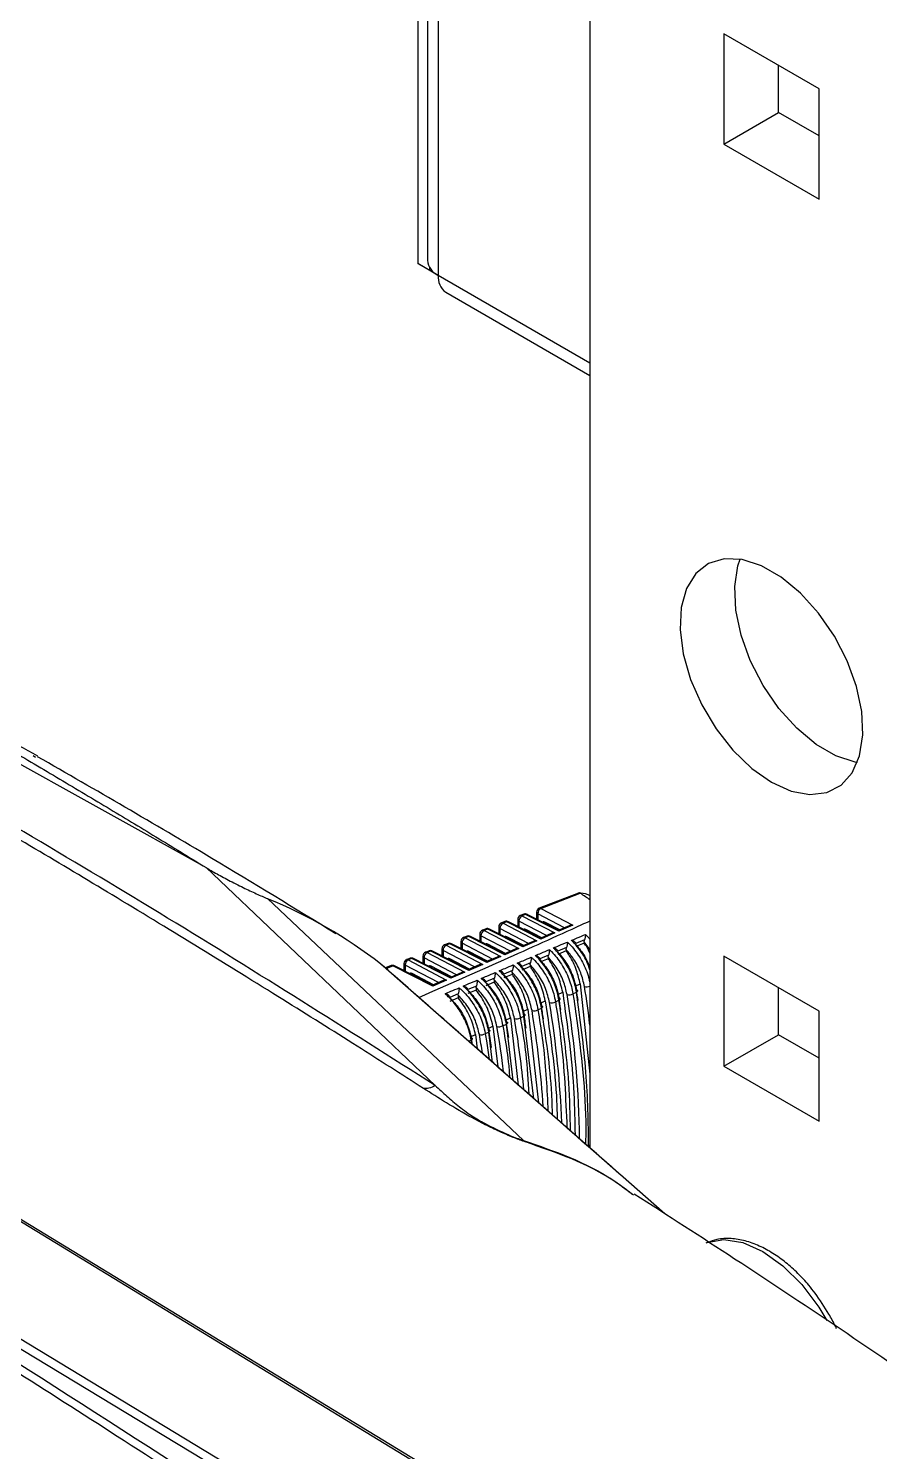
# Model space of a CAD drawing. Extents: x 17.3 to 113.1, y 4.8 to 84.5.
# Drawn here: x 83.069 to 85.14, y 12.36 to 15.825 of the extents above; entities that cross this region are included whole.
import ezdxf

# ---------------------------------------------------------------- set-up
doc = ezdxf.new("R2010")
doc.units = 0
doc.header["$MEASUREMENT"] = 0
doc.layers.add('OBJECT', color=7, linetype='CONTINUOUS')

msp = doc.modelspace()

# ---------------------------------------------------------------- linework, layer by layer
at = {"layer": 'OBJECT'}
for p, q in [((84.0662, 18.9268), (84.0662, 15.2236)), ((84.4353, 18.9356), (84.4353, 13.0988)), ((84.0167, 18.8983), (84.0167, 15.2521)), ((84.0398, 18.9116), (84.0398, 15.2603)), ((84.9932, 15.6773), (84.7613, 15.8112)), ((84.7613, 15.8112), (84.7613, 15.5433)), ((84.8942, 15.6201), (84.8942, 15.7344)), ((84.9932, 15.4094), (84.9932, 15.6773)), ((84.7613, 15.5433), (84.8942, 15.6201)), ((84.9932, 15.5629), (84.8942, 15.6201)), ((84.7613, 15.5433), (84.9932, 15.4094)), ((84.0167, 15.2521), (84.045, 15.2358)), ((84.0662, 15.2235), (84.0167, 15.2521)), ((84.045, 15.243), (84.045, 15.2358)), ((84.045, 15.2358), (84.0662, 15.2236)), ((84.0662, 15.2236), (84.4353, 15.0105)), ((84.0849, 15.1824), (84.4353, 14.98)), ((82.8655, 14.1348), (83.5015, 13.7814)), ((83.0857, 14.0498), (83.0803, 14.0535)), ((83.5015, 13.7814), (84.0587, 13.2511)), ((84.2739, 13.117), (83.651, 13.7059)), ((84.4077, 13.7196), (84.3122, 13.6826)), ((84.3163, 13.682), (84.4121, 13.7192)), ((84.4121, 13.7192), (84.4123, 13.719)), ((84.2596, 13.6553), (84.2596, 13.6382)), ((84.2749, 13.6681), (84.266, 13.6647)), ((84.279, 13.6676), (84.2701, 13.6642)), ((84.2701, 13.6642), (84.3498, 13.6224)), ((84.3596, 13.6266), (84.279, 13.6676)), ((84.3595, 13.6289), (84.2831, 13.6677)), ((84.3058, 13.6732), (84.3058, 13.6562)), ((84.3737, 13.6351), (84.3086, 13.6692)), ((84.3086, 13.6692), (84.3086, 13.6547)), ((84.3163, 13.682), (84.3936, 13.6415)), ((84.1674, 13.6196), (84.1674, 13.6024)), ((84.1826, 13.6323), (84.1738, 13.6289)), ((84.1867, 13.6318), (84.1779, 13.6284)), ((84.1779, 13.6284), (84.2621, 13.5842)), ((84.2719, 13.5885), (84.1867, 13.6318)), ((84.2718, 13.5907), (84.1907, 13.6319)), ((84.2135, 13.6375), (84.2135, 13.6203)), ((84.286, 13.5969), (84.2164, 13.6334)), ((84.2164, 13.6334), (84.2164, 13.6189)), ((84.2287, 13.6502), (84.2199, 13.6468)), ((84.2329, 13.6497), (84.224, 13.6463)), ((84.224, 13.6463), (84.3059, 13.6033)), ((84.3158, 13.6076), (84.2329, 13.6497)), ((84.3156, 13.6098), (84.2369, 13.6498)), ((84.3298, 13.616), (84.2625, 13.6513)), ((84.2625, 13.6513), (84.2625, 13.6368)), ((84.2752, 13.6317), (84.2737, 13.6311)), ((84.2793, 13.6311), (84.2761, 13.6299)), ((84.318, 13.6108), (84.2793, 13.6311)), ((84.341, 13.6209), (84.3156, 13.6098)), ((84.3498, 13.6224), (84.3158, 13.6076)), ((84.3214, 13.6496), (84.3199, 13.649)), ((84.3255, 13.649), (84.3223, 13.6478)), ((84.3619, 13.6299), (84.3255, 13.649)), ((84.3849, 13.64), (84.3595, 13.6289)), ((84.3936, 13.6415), (84.3596, 13.6266)), ((84.0751, 13.5838), (84.0751, 13.5665)), ((84.0902, 13.5965), (84.0815, 13.5931)), ((84.0943, 13.596), (84.0856, 13.5926)), ((84.0856, 13.5926), (84.1744, 13.546)), ((84.1843, 13.5503), (84.0943, 13.596)), ((84.1841, 13.5525), (84.0984, 13.5961)), ((84.1212, 13.6017), (84.1212, 13.5845)), ((84.1983, 13.5587), (84.1241, 13.5976)), ((84.1241, 13.5976), (84.1241, 13.583)), ((84.1364, 13.6144), (84.1276, 13.611)), ((84.1405, 13.6139), (84.1317, 13.6105)), ((84.1317, 13.6105), (84.2183, 13.5651)), ((84.2281, 13.5694), (84.1405, 13.6139)), ((84.228, 13.5716), (84.1445, 13.614)), ((84.2421, 13.5778), (84.1702, 13.6155)), ((84.1702, 13.6155), (84.1702, 13.6009)), ((84.183, 13.5959), (84.1814, 13.5953)), ((84.1871, 13.5954), (84.1837, 13.5941)), ((84.2303, 13.5727), (84.1871, 13.5954)), ((84.2291, 13.6138), (84.2276, 13.6132)), ((84.2534, 13.5827), (84.2279, 13.5716)), ((84.2621, 13.5842), (84.2281, 13.5694)), ((84.2332, 13.6133), (84.2299, 13.612)), ((84.2742, 13.5918), (84.2332, 13.6133)), ((84.2972, 13.6018), (84.2718, 13.5907)), ((84.3059, 13.6033), (84.2719, 13.5885)), ((84.3784, 13.5867), (84.3575, 13.5778)), ((84.4223, 13.6053), (84.4013, 13.5964)), ((84.4215, 13.5979), (84.4015, 13.5892)), ((84.4215, 13.6005), (84.4215, 13.5979)), ((84.4353, 13.5824), (84.4215, 13.6005)), ((83.9828, 13.548), (83.9828, 13.5307)), ((83.9979, 13.5607), (83.9892, 13.5573)), ((84.002, 13.5602), (83.9933, 13.5568)), ((83.9933, 13.5568), (84.0867, 13.5078)), ((84.0966, 13.5121), (84.002, 13.5602)), ((84.0964, 13.5143), (84.006, 13.5603)), ((84.029, 13.5659), (84.029, 13.5486)), ((84.1106, 13.5205), (84.0318, 13.5619)), ((84.0318, 13.5619), (84.0318, 13.5472)), ((84.044, 13.5786), (84.0354, 13.5752)), ((84.0481, 13.5781), (84.0395, 13.5747)), ((84.0395, 13.5747), (84.1306, 13.5269)), ((84.1404, 13.5312), (84.0481, 13.5781)), ((84.1403, 13.5334), (84.0522, 13.5782)), ((84.1545, 13.5396), (84.078, 13.5797)), ((84.078, 13.5797), (84.078, 13.5651)), ((84.0907, 13.5601), (84.089, 13.5595)), ((84.0948, 13.5596), (84.0914, 13.5583)), ((84.1427, 13.5345), (84.0948, 13.5596)), ((84.1368, 13.578), (84.1352, 13.5774)), ((84.1409, 13.5775), (84.1376, 13.5762)), ((84.1865, 13.5536), (84.1409, 13.5775)), ((84.2095, 13.5636), (84.1841, 13.5525)), ((84.2183, 13.5651), (84.1843, 13.5503)), ((84.2907, 13.5494), (84.2698, 13.5405)), ((84.3086, 13.563), (84.3189, 13.5501)), ((84.3346, 13.5681), (84.3137, 13.5592)), ((84.3338, 13.5597), (84.3138, 13.551)), ((84.3338, 13.5637), (84.3338, 13.5597)), ((84.3776, 13.5788), (84.3577, 13.5701)), ((84.3776, 13.5821), (84.3776, 13.5788)), ((84.9932, 13.4318), (84.7613, 13.5657)), ((84.7613, 13.5657), (84.7613, 13.2978)), ((83.926, 13.5471), (83.934, 13.5402)), ((84.5116, 13.0317), (83.926, 13.5471)), ((83.9517, 13.5428), (83.9377, 13.5373)), ((83.9393, 13.5359), (83.9558, 13.5423)), ((84.0527, 13.493), (83.9558, 13.5423)), ((84.0526, 13.4952), (83.9598, 13.5424)), ((84.0668, 13.5014), (83.9857, 13.544)), ((83.9857, 13.544), (83.9857, 13.5292)), ((83.9984, 13.5243), (83.9967, 13.5237)), ((84.0025, 13.5238), (83.999, 13.5225)), ((84.055, 13.4963), (84.0025, 13.5238)), ((84.0446, 13.5422), (84.0428, 13.5416)), ((84.0487, 13.5417), (84.0452, 13.5404)), ((84.0988, 13.5154), (84.0487, 13.5417)), ((84.1218, 13.5254), (84.0964, 13.5143)), ((84.1306, 13.5269), (84.0966, 13.5121)), ((84.1657, 13.5445), (84.1403, 13.5334)), ((84.1744, 13.546), (84.1404, 13.5312)), ((84.2468, 13.5307), (84.226, 13.5219)), ((84.2461, 13.5215), (84.2261, 13.5128)), ((84.2461, 13.5267), (84.2461, 13.5215)), ((84.29, 13.5406), (84.27, 13.5319)), ((84.29, 13.5452), (84.29, 13.5406)), ((84.078, 13.5063), (84.0526, 13.4952)), ((84.0867, 13.5078), (84.0527, 13.493)), ((84.159, 13.4932), (84.1384, 13.4844)), ((84.1584, 13.4833), (84.1385, 13.4746)), ((84.1584, 13.4895), (84.1584, 13.4833)), ((84.2029, 13.512), (84.1822, 13.5031)), ((84.2023, 13.5024), (84.1823, 13.4937)), ((84.2023, 13.5081), (84.2023, 13.5024)), ((84.3997, 13.4931), (84.4116, 13.4989)), ((84.4116, 13.4989), (84.4353, 13.2789)), ((84.8942, 13.3746), (84.8942, 13.4889)), ((84.1151, 13.4744), (84.0946, 13.4656)), ((84.1146, 13.4642), (84.0946, 13.4555)), ((84.1146, 13.4709), (84.1146, 13.4642)), ((84.3149, 13.4516), (84.3267, 13.4574)), ((84.3515, 13.4549), (84.3601, 13.4589)), ((84.3573, 13.4723), (84.3692, 13.4781)), ((84.3941, 13.4744), (84.4028, 13.4783)), ((84.2299, 13.4103), (84.2418, 13.4161)), ((84.2418, 13.4161), (84.261, 13.2522)), ((84.2661, 13.416), (84.2748, 13.42)), ((84.2724, 13.431), (84.2843, 13.4367)), ((84.2992, 13.2187), (84.2748, 13.42)), ((84.2843, 13.4367), (84.3105, 13.2087)), ((84.3088, 13.4355), (84.3175, 13.4394)), ((84.9932, 13.164), (84.9932, 13.4318)), ((84.1449, 13.3692), (84.1569, 13.375)), ((84.1569, 13.375), (84.1611, 13.3402)), ((84.1807, 13.3772), (84.1893, 13.3811)), ((84.1874, 13.3898), (84.1994, 13.3955)), ((84.1985, 13.3073), (84.1893, 13.3811)), ((84.1994, 13.3955), (84.2112, 13.2961)), ((84.2234, 13.3966), (84.2321, 13.4005)), ((84.2489, 13.2629), (84.2321, 13.4005)), ((84.7613, 13.2978), (84.8942, 13.3746)), ((84.9932, 13.3174), (84.8942, 13.3746)), ((84.1401, 13.3587), (84.1466, 13.3617)), ((84.1478, 13.3518), (84.1466, 13.3617)), ((84.7613, 13.2978), (84.9932, 13.164)), ((84.0587, 13.2511), (84.0588, 13.251)), ((84.2739, 13.117), (84.2786, 13.1135)), ((84.6176, 12.9385), (84.5096, 13.0335)), ((82.912, 13.0041), (85.9065, 11.1785)), ((85.6743, 11.0444), (82.6687, 12.8636)), ((85.6639, 11.0268), (82.6584, 12.846))]:
    msp.add_line(p, q, dxfattribs=at)
at = {"layer": 'OBJECT', "flags": 128}
for points in [[(84.8773, 13.9895), (84.9251, 13.9678), (84.9708, 13.9592), (85.0121, 13.9641), (85.047, 13.9822), (85.0741, 14.0126), (85.0919, 14.054), (85.0997, 14.1044), (85.0971, 14.1614), (85.0842, 14.2224), (85.0616, 14.2846), (85.0304, 14.345), (84.9921, 14.4008), (84.9484, 14.4494), (84.9013, 14.4885), (84.8532, 14.5163), (84.8061, 14.5315), (84.7624, 14.5334), (84.7241, 14.5218), (84.6929, 14.4974), (84.6703, 14.4613), (84.6575, 14.4152), (84.6548, 14.3611), (84.6626, 14.3018), (84.6805, 14.2398), (84.7075, 14.1782), (84.7425, 14.1197), (84.7837, 14.0672), (84.8294, 14.0231), (84.8773, 13.9895)], [(85.0865, 14.0377), (85.0813, 14.0386), (85.0343, 14.0538), (84.9861, 14.0816), (84.9391, 14.1207), (84.8954, 14.1693), (84.857, 14.2251), (84.8258, 14.2855), (84.8033, 14.3477), (84.7904, 14.4087), (84.7878, 14.4657), (84.7956, 14.5161), (84.8009, 14.5324)], [(84.4026, 13.4846), (84.4038, 13.484), (84.4046, 13.4834), (84.4052, 13.4826), (84.4054, 13.4818), (84.4052, 13.4809), (84.4047, 13.48), (84.4039, 13.4792), (84.4028, 13.4783)], [(84.3173, 13.4456), (84.3185, 13.4451), (84.3193, 13.4444), (84.3199, 13.4437), (84.3201, 13.4429), (84.3199, 13.442), (84.3194, 13.4411), (84.3186, 13.4402), (84.3175, 13.4394)], [(84.36, 13.4651), (84.3611, 13.4645), (84.362, 13.4639), (84.3625, 13.4631), (84.3627, 13.4623), (84.3626, 13.4614), (84.3621, 13.4606), (84.3612, 13.4597), (84.3601, 13.4589)], [(84.2746, 13.4261), (84.2758, 13.4256), (84.2766, 13.425), (84.2772, 13.4242), (84.2774, 13.4234), (84.2772, 13.4225), (84.2767, 13.4217), (84.2759, 13.4208), (84.2748, 13.42)], [(84.1892, 13.3872), (84.1904, 13.3867), (84.1912, 13.3861), (84.1918, 13.3853), (84.192, 13.3845), (84.1918, 13.3837), (84.1913, 13.3828), (84.1905, 13.3819), (84.1893, 13.3811)], [(84.2319, 13.4066), (84.2331, 13.4061), (84.2339, 13.4055), (84.2345, 13.4048), (84.2347, 13.404), (84.2345, 13.4031), (84.234, 13.4022), (84.2332, 13.4013), (84.2321, 13.4005)], [(84.1465, 13.3677), (84.1476, 13.3672), (84.1485, 13.3666), (84.149, 13.3659), (84.1492, 13.3651), (84.1491, 13.3642), (84.1486, 13.3634), (84.1477, 13.3625), (84.1466, 13.3617)], [(85.9135, 11.1789), (84.4279, 12.0846), (82.919, 13.0045)], [(84.7186, 12.8679), (84.7203, 12.8686), (84.7614, 12.8759), (84.8076, 12.8686), (84.8564, 12.8469), (84.9052, 12.8122), (84.9514, 12.7662), (84.9926, 12.7114), (85.0119, 12.679)]]:
    msp.add_lwpolyline(points, dxfattribs=at)
at = {"layer": 'OBJECT'}
for centre, radius, start, end in [((84.0849, 15.2648), 0.0453, 185.6939, 245.6262), ((84.1114, 15.2192), 0.0454, 174.4605, 234.2269), ((82.5028, 13.0318), 1.1785, 60.0257, 70.4603), ((83.21, 12.6246), 1.1677, 52.1797, 67.8095), ((84.2696, 13.6553), 0.01, 111.1945, 180), ((84.2646, 13.6558), 0.00496, 185.3428, 245.3044), ((84.2768, 13.6515), 0.0143, 117.7217, 180.9233), ((84.2676, 13.6602), 0.00472, 56.7708, 108.8007), ((84.2785, 13.6588), 0.01, 63.0658, 111.1945), ((84.2764, 13.6637), 0.00472, 56.7711, 108.8057), ((84.2812, 13.6635), 0.00462, 65.655, 117.5071), ((84.3158, 13.6732), 0.01, 111.1945, 180), ((84.3107, 13.6737), 0.00496, 185.3479, 245.3048), ((84.3229, 13.6694), 0.0143, 117.7214, 180.9236), ((84.3137, 13.6781), 0.00472, 56.7752, 108.8003), ((84.1774, 13.6196), 0.01, 111.1945, 180), ((84.1723, 13.62), 0.00496, 185.3508, 245.2965), ((84.1845, 13.6158), 0.0143, 117.7234, 180.9216), ((84.1753, 13.6244), 0.00472, 56.7708, 108.8007), ((84.1862, 13.623), 0.01, 63.0658, 111.1945), ((84.1841, 13.6278), 0.00472, 56.7752, 108.8003), ((84.1888, 13.6277), 0.00462, 65.655, 117.5071), ((84.2235, 13.6375), 0.01, 111.1945, 180), ((84.2185, 13.6379), 0.00496, 185.3428, 245.3044), ((84.2306, 13.6336), 0.0143, 117.7228, 180.9222), ((84.2214, 13.6423), 0.00472, 56.7708, 108.8007), ((84.2324, 13.6409), 0.01, 63.0658, 111.1945), ((84.2303, 13.6457), 0.00472, 56.7708, 108.8007), ((84.235, 13.6456), 0.00462, 65.6469, 117.5151), ((84.0851, 13.5838), 0.01, 111.1945, 180), ((84.08, 13.5843), 0.00496, 185.3428, 245.3044), ((84.0922, 13.58), 0.0143, 117.7217, 180.9233), ((84.083, 13.5886), 0.00472, 56.7708, 108.8007), ((84.0938, 13.5872), 0.01, 63.0658, 111.1945), ((84.0917, 13.592), 0.00472, 56.7752, 108.8003), ((84.0965, 13.5919), 0.00462, 65.6401, 117.5152), ((84.1312, 13.6017), 0.01, 111.1945, 180), ((84.1262, 13.6021), 0.00496, 185.338, 245.3092), ((84.1384, 13.5979), 0.0143, 117.7214, 180.9236), ((84.1291, 13.6065), 0.00472, 56.7752, 108.8003), ((84.14, 13.6051), 0.01, 63.0658, 111.1945), ((84.1379, 13.6099), 0.00472, 56.7708, 108.8007), ((84.1426, 13.6098), 0.00462, 65.6342, 117.5229), ((83.9928, 13.548), 0.01, 111.1945, 180), ((83.9878, 13.5485), 0.00496, 185.3479, 245.3048), ((84, 13.5442), 0.0143, 117.7207, 180.9243), ((83.9907, 13.5529), 0.00472, 56.7778, 108.7977), ((84.0015, 13.5514), 0.01, 63.0658, 111.1945), ((83.9994, 13.5562), 0.00472, 56.785, 108.7905), ((84.0041, 13.5561), 0.00462, 65.6483, 117.5069), ((84.039, 13.5659), 0.01, 111.1945, 180), ((84.0339, 13.5664), 0.00496, 185.3463, 245.3009), ((84.0461, 13.5621), 0.0143, 117.7228, 180.9222), ((84.0369, 13.5708), 0.00472, 56.7708, 108.8007), ((84.0477, 13.5693), 0.01, 63.0658, 111.1945), ((84.0456, 13.5741), 0.00472, 56.7721, 108.8007), ((84.0503, 13.574), 0.00462, 65.6357, 117.5196), ((84.3107, 13.5675), 0.00496, 185.3479, 245.3048), ((83.9553, 13.5335), 0.01, 63.0658, 111.1945), ((83.9532, 13.5383), 0.00472, 56.7724, 108.7938), ((83.9579, 13.5382), 0.00462, 65.6425, 117.5195), ((84.4273, 13.5104), 0.0191, 255.2171, 295.0097), ((84.3419, 13.4713), 0.0189, 255.4204, 300.2359), ((84.3846, 13.4907), 0.0188, 255.1941, 300.2207), ((84.2565, 13.4325), 0.0191, 255.8724, 300.2634), ((84.2992, 13.4519), 0.019, 255.6477, 300.2491), ((84.171, 13.3938), 0.0193, 256.3305, 300.2827), ((84.2138, 13.4132), 0.0192, 256.101, 300.275)]:
    msp.add_arc(centre, radius, start, end, dxfattribs=at)
for centre, major_axis, ratio, start_param, end_param in [((82.8436, 14.4937), (1.6313, -0.8299), 0.038746, 0.241301, 0.298315), ((84.3734, 13.6105), (0.0646, 0.1012), 0.604584, 0.026638, 0.359534), ((84.2797, 13.6227), (-0.00492, 0.00878), 0.569277, 5.564272, 6.202582), ((84.3259, 13.6406), (-0.00492, 0.00878), 0.569277, 5.564272, 6.202582), ((84.3493, 13.6136), (0.014, -0.0005), 0.628267, 1.558596, 2.22252), ((84.3591, 13.6178), (0.0003, 0.011), 0.034338, 5.635442, 6.267004), ((84.3931, 13.6326), (0.014, -0.0005), 0.628267, 1.558596, 2.22252), ((84.1875, 13.5869), (-0.00492, 0.00878), 0.569277, 5.564272, 6.202582), ((84.2336, 13.6048), (-0.00492, 0.00878), 0.569277, 5.564272, 6.202582), ((84.2616, 13.5754), (0.014, -0.0005), 0.628267, 1.558596, 2.22252), ((84.2715, 13.5797), (0.0003, 0.011), 0.034338, 5.635442, 6.267004), ((84.3055, 13.5945), (0.014, -0.0005), 0.628267, 1.558596, 2.22252), ((84.3153, 13.5988), (0.0003, 0.011), 0.034338, 5.635442, 6.267004), ((84.0952, 13.5511), (-0.00492, 0.00878), 0.569277, 5.564272, 6.202582), ((84.1413, 13.569), (-0.00492, 0.00878), 0.569277, 5.564272, 6.202582), ((84.1838, 13.5415), (0.0003, 0.011), 0.034338, 5.635442, 6.267004), ((84.2178, 13.5563), (0.014, -0.0005), 0.628267, 1.558596, 2.22252), ((84.2276, 13.5606), (0.0003, 0.011), 0.034338, 5.635442, 6.267004), ((84.0029, 13.5154), (-0.00492, 0.00878), 0.569277, 5.564272, 6.202582), ((84.0491, 13.5332), (-0.00492, 0.00878), 0.569277, 5.564272, 6.202582), ((84.0961, 13.5033), (0.0003, 0.011), 0.034338, 5.635442, 6.267004), ((84.1301, 13.5181), (0.014, -0.0005), 0.628267, 1.558596, 2.22252), ((84.1399, 13.5224), (0.0003, 0.011), 0.034338, 5.635442, 6.267004), ((84.1739, 13.5372), (0.014, -0.0005), 0.628267, 1.558596, 2.22252), ((84.0523, 13.4842), (0.0003, 0.011), 0.034338, 5.635442, 6.267004), ((84.0862, 13.499), (0.014, -0.0005), 0.628267, 1.558596, 2.22252), ((82.8917, 14.0207), (-1.0847, 1.9119), 0.572321, 4.114482, 4.128457), ((82.8845, 14.0181), (-1.1131, 1.8947), 0.582398, 4.068018, 4.116837), ((82.804, 13.9701), (-1.0879, 1.9175), 0.572321, 4.118714, 4.135255), ((82.7968, 13.9675), (-1.1164, 1.9003), 0.582398, 3.969303, 4.12364), ((82.8479, 13.9954), (-1.0863, 1.9147), 0.572321, 4.11669, 4.13186), ((82.8406, 13.9928), (-1.1148, 1.8975), 0.582398, 3.933785, 4.120243), ((82.7091, 13.9169), (-1.1197, 1.9059), 0.582398, 4.040235, 4.13041), ((82.7602, 13.9447), (-1.0895, 1.9203), 0.572321, 4.120512, 4.138642), ((82.7529, 13.9422), (-1.1181, 1.9031), 0.582398, 4.004634, 4.127029), ((82.6214, 13.8663), (-1.123, 1.9115), 0.582398, 4.113984, 4.137147), ((82.6725, 13.8941), (-1.0927, 1.926), 0.572321, 4.123176, 4.145392), ((82.6652, 13.8916), (-1.1214, 1.9087), 0.582398, 4.07716, 4.133782), ((82.7164, 13.9194), (-1.0911, 1.9232), 0.572321, 4.122025, 4.142021), ((82.6287, 13.8688), (-1.0943, 1.9288), 0.572321, 4.140299, 4.148755)]:
    msp.add_ellipse(centre, major_axis=major_axis, ratio=ratio, start_param=start_param, end_param=end_param, dxfattribs=at)
for points, knots in [([(82.897, 14.1424), (82.9356, 14.12), (83.0165, 14.0731), (83.1374, 14.0018), (83.2594, 13.9289), (83.3807, 13.8556), (83.4607, 13.8064), (83.5015, 13.7814)], [0, 0, 0, 0, 0.187145, 0.391348, 0.595125, 0.793954, 1, 1, 1, 1]), ([(84.0302, 13.244), (83.9766, 13.2782), (83.8629, 13.3507), (83.6817, 13.4644), (83.4868, 13.5849), (83.2894, 13.705), (83.0962, 13.8208), (82.9073, 13.9325), (82.7807, 14.0058), (82.7174, 14.0425)], [0, 0, 0, 0, 0.1241053, 0.2632119, 0.41732, 0.5714285, 0.7142858, 0.857143, 1, 1, 1, 1]), ([(84.0588, 13.251), (83.8425, 13.3882), (83.4099, 13.6626), (82.9679, 13.9214), (82.7469, 14.0507)], [0, 0, 0, 0, 0.500002, 1, 1, 1, 1]), ([(83.8172, 13.6203), (83.7168, 13.6819), (83.4769, 13.8293), (83.2329, 13.9699), (83.091, 14.0516)], [0, 0, 0, 0, 0.418467, 1, 1, 1, 1]), ([(83.5015, 13.7814), (83.5042, 13.7798), (83.5113, 13.7755), (83.5288, 13.7655), (83.5565, 13.7505), (83.5914, 13.7329), (83.6255, 13.7168), (83.6423, 13.7096), (83.651, 13.7059)], [0, 0, 0, 0, 0.061294, 0.157978, 0.353025, 0.568965, 0.775601, 1, 1, 1, 1]), ([(84.4121, 13.7192), (84.4113, 13.7195), (84.4098, 13.7202), (84.4084, 13.7198), (84.4077, 13.7196)], [0, 0, 0, 0, 0.522305, 1, 1, 1, 1]), ([(85.3634, 10.9868), (85.1991, 11.1032), (84.8648, 11.3401), (84.3539, 11.6911), (83.8255, 12.0456), (83.2952, 12.3916), (82.7676, 12.7265), (82.2473, 13.0477), (81.7232, 13.3629), (81.3725, 13.566), (81.1965, 13.6679)], [0, 0, 0, 0, 0.118989, 0.241992, 0.369009, 0.500039, 0.623805, 0.748387, 0.873785, 1, 1, 1, 1]), ([(81.2065, 13.6856), (81.5551, 13.482), (82.2524, 13.0747), (83.2962, 12.4186), (84.3378, 11.7329), (85.029, 11.2467), (85.3746, 11.0036)], [0, 0, 0, 0, 0.25003, 0.500058, 0.750055, 1, 1, 1, 1]), ([(84.4353, 13.6512), (84.4285, 13.6481), (84.3586, 13.6164), (84.2207, 13.554), (84.0882, 13.4954), (84.0196, 13.4651)], [0, 0, 0, 0, 0.049452, 0.507779, 1, 1, 1, 1]), ([(84.3906, 13.6045), (84.3953, 13.6064), (84.4066, 13.6112), (84.418, 13.616), (84.4247, 13.6188)], [0, 0, 0, 0, 0.412318, 1, 1, 1, 1]), ([(84.4247, 13.6188), (84.4247, 13.6188), (84.4247, 13.6184), (84.4246, 13.6167), (84.4243, 13.6134), (84.4235, 13.609), (84.4227, 13.6065), (84.4223, 13.6053)], [0, 0, 0, 0, 0.008661, 0.099994, 0.471216, 0.763091, 1, 1, 1, 1]), ([(84.4247, 13.6188), (84.4263, 13.6172), (84.43, 13.6135), (84.4334, 13.6093), (84.4353, 13.607)], [0, 0, 0, 0, 0.4316395, 1, 1, 1, 1]), ([(84.3466, 13.586), (84.3513, 13.5879), (84.3627, 13.5927), (84.374, 13.5975), (84.3807, 13.6003)], [0, 0, 0, 0, 0.412358, 1, 1, 1, 1]), ([(84.4028, 13.4783), (84.4017, 13.4843), (84.3983, 13.5025), (84.386, 13.534), (84.368, 13.5624), (84.354, 13.5787), (84.3482, 13.5844), (84.3466, 13.586)], [0, 0, 0, 0, 0.158036, 0.476676, 0.794816, 0.941862, 1, 1, 1, 1]), ([(84.3575, 13.5778), (84.3572, 13.5787), (84.3564, 13.5806), (84.3532, 13.5833), (84.3497, 13.585), (84.3473, 13.5858), (84.3467, 13.586), (84.3466, 13.586)], [0, 0, 0, 0, 0.223272, 0.50627, 0.880296, 0.991792, 1, 1, 1, 1]), ([(84.3776, 13.5821), (84.3777, 13.5832), (84.3778, 13.5847), (84.3783, 13.5863), (84.3784, 13.5867)], [0, 0, 0, 0, 0.750473, 1, 1, 1, 1]), ([(84.3807, 13.6003), (84.3807, 13.6003), (84.3807, 13.5999), (84.3807, 13.5981), (84.3803, 13.5947), (84.3795, 13.5904), (84.3788, 13.5878), (84.3784, 13.5867)], [0, 0, 0, 0, 0.008541, 0.122923, 0.485791, 0.769313, 1, 1, 1, 1]), ([(84.3807, 13.6003), (84.3823, 13.5987), (84.3884, 13.5927), (84.4028, 13.5761), (84.4207, 13.5473), (84.4319, 13.5189), (84.4347, 13.5037), (84.4353, 13.5006)], [0, 0, 0, 0, 0.061626, 0.231348, 0.571236, 0.911561, 1, 1, 1, 1]), ([(84.4353, 13.5326), (84.433, 13.5394), (84.4263, 13.5587), (84.411, 13.5815), (84.3975, 13.5975), (84.3922, 13.6029), (84.3906, 13.6045)], [0, 0, 0, 0, 0.255597, 0.719751, 0.916668, 1, 1, 1, 1]), ([(84.4013, 13.5964), (84.401, 13.5972), (84.4002, 13.5992), (84.3969, 13.6019), (84.3934, 13.6036), (84.3911, 13.6043), (84.3906, 13.6045), (84.3906, 13.6045)], [0, 0, 0, 0, 0.229451, 0.521605, 0.90544, 0.991712, 1, 1, 1, 1]), ([(84.4015, 13.5944), (84.4092, 13.5849), (84.4231, 13.5678), (84.4315, 13.5473), (84.4353, 13.5381)], [0, 0, 0, 0, 0.552119, 1, 1, 1, 1]), ([(84.4215, 13.6005), (84.4216, 13.6017), (84.4217, 13.6032), (84.4222, 13.6049), (84.4223, 13.6053)], [0, 0, 0, 0, 0.730749, 1, 1, 1, 1]), ([(84.4353, 13.573), (84.4332, 13.5778), (84.4294, 13.5865), (84.4239, 13.5944), (84.4215, 13.5979)], [0, 0, 0, 0, 0.55763, 1, 1, 1, 1]), ([(84.2587, 13.5489), (84.2634, 13.5509), (84.2748, 13.5557), (84.2861, 13.5605), (84.2928, 13.5633)], [0, 0, 0, 0, 0.41243, 1, 1, 1, 1]), ([(84.3175, 13.4394), (84.3163, 13.4454), (84.3129, 13.4636), (84.3004, 13.4951), (84.2818, 13.5243), (84.267, 13.5411), (84.2604, 13.5473), (84.2587, 13.5489)], [0, 0, 0, 0, 0.1541423, 0.4649258, 0.7752225, 0.9413265, 1, 1, 1, 1]), ([(84.2698, 13.5405), (84.2696, 13.5414), (84.2689, 13.5433), (84.2659, 13.546), (84.2623, 13.5478), (84.2596, 13.5486), (84.2588, 13.5489), (84.2587, 13.5489)], [0, 0, 0, 0, 0.211945, 0.477993, 0.832959, 0.991967, 1, 1, 1, 1]), ([(84.29, 13.5452), (84.29, 13.5463), (84.2901, 13.5476), (84.2906, 13.5491), (84.2907, 13.5494)], [0, 0, 0, 0, 0.794527, 1, 1, 1, 1]), ([(84.2928, 13.5633), (84.2928, 13.5632), (84.2928, 13.5627), (84.2928, 13.5607), (84.2924, 13.5572), (84.2917, 13.5529), (84.291, 13.5505), (84.2907, 13.5494)], [0, 0, 0, 0, 0.00834, 0.166402, 0.512968, 0.780861, 1, 1, 1, 1]), ([(84.2928, 13.5633), (84.2945, 13.5617), (84.3007, 13.5558), (84.3153, 13.5395), (84.3339, 13.5111), (84.3467, 13.4795), (84.3502, 13.4612), (84.3515, 13.4549)], [0, 0, 0, 0, 0.058463, 0.213982, 0.525308, 0.837022, 1, 1, 1, 1]), ([(84.3027, 13.5674), (84.3073, 13.5694), (84.3187, 13.5742), (84.3301, 13.579), (84.3367, 13.5818)], [0, 0, 0, 0, 0.412395, 1, 1, 1, 1]), ([(84.3601, 13.4589), (84.359, 13.4649), (84.3556, 13.483), (84.3432, 13.5145), (84.3249, 13.5434), (84.3105, 13.5599), (84.3043, 13.5658), (84.3027, 13.5674)], [0, 0, 0, 0, 0.1560423, 0.4706588, 0.7847806, 0.9415952, 1, 1, 1, 1]), ([(84.3137, 13.5592), (84.3134, 13.56), (84.3127, 13.5619), (84.3096, 13.5647), (84.306, 13.5664), (84.3034, 13.5672), (84.3027, 13.5674), (84.3027, 13.5674)], [0, 0, 0, 0, 0.217462, 0.491763, 0.856156, 0.991897, 1, 1, 1, 1]), ([(84.3138, 13.5574), (84.3214, 13.5482), (84.3367, 13.5298), (84.3529, 13.4966), (84.3577, 13.4753), (84.36, 13.4651)], [0, 0, 0, 0, 0.342465, 0.684877, 1, 1, 1, 1]), ([(84.3338, 13.5637), (84.3339, 13.5648), (84.334, 13.5662), (84.3344, 13.5677), (84.3346, 13.5681)], [0, 0, 0, 0, 0.771753, 1, 1, 1, 1]), ([(84.3798, 13.4724), (84.3772, 13.4837), (84.372, 13.5061), (84.355, 13.5386), (84.3405, 13.5558), (84.3338, 13.5637)], [0, 0, 0, 0, 0.350315, 0.700707, 1, 1, 1, 1]), ([(84.3692, 13.4781), (84.366, 13.4914), (84.3599, 13.517), (84.3445, 13.5447), (84.3353, 13.5576), (84.3338, 13.5597)], [0, 0, 0, 0, 0.476713, 0.917133, 1, 1, 1, 1]), ([(84.3367, 13.5818), (84.3367, 13.5818), (84.3367, 13.5813), (84.3367, 13.5794), (84.3364, 13.576), (84.3356, 13.5717), (84.3349, 13.5692), (84.3346, 13.5681)], [0, 0, 0, 0, 0.0084354, 0.1450509, 0.4996923, 0.7752309, 1, 1, 1, 1]), ([(84.3367, 13.5818), (84.3384, 13.5802), (84.3446, 13.5743), (84.359, 13.5578), (84.3774, 13.5292), (84.3896, 13.4981), (84.393, 13.4802), (84.3941, 13.4744)], [0, 0, 0, 0, 0.058197, 0.215686, 0.531014, 0.846742, 1, 1, 1, 1]), ([(84.3577, 13.5759), (84.3652, 13.5666), (84.3803, 13.5479), (84.3959, 13.5151), (84.4005, 13.4943), (84.4026, 13.4846)], [0, 0, 0, 0, 0.3475313, 0.6950023, 1, 1, 1, 1]), ([(84.4224, 13.4919), (84.4198, 13.5031), (84.4146, 13.5256), (84.398, 13.5576), (84.3839, 13.5745), (84.3776, 13.5821)], [0, 0, 0, 0, 0.355594, 0.711265, 1, 1, 1, 1]), ([(84.4116, 13.4989), (84.4092, 13.5097), (84.4041, 13.5327), (84.3903, 13.5603), (84.3802, 13.5751), (84.3776, 13.5788)], [0, 0, 0, 0, 0.398444, 0.849042, 1, 1, 1, 1]), ([(84.5116, 13.0317), (84.4479, 13.0878), (84.3202, 13.2002), (84.1303, 13.3673), (83.9971, 13.4848), (83.9307, 13.5435)], [0, 0, 0, 0, 0.332263, 0.666681, 1, 1, 1, 1]), ([(84.1708, 13.5116), (84.1755, 13.5136), (84.1869, 13.5184), (84.1982, 13.5233), (84.2049, 13.5261)], [0, 0, 0, 0, 0.412499, 1, 1, 1, 1]), ([(84.2049, 13.5261), (84.2049, 13.5261), (84.2049, 13.5253), (84.2049, 13.5233), (84.2045, 13.5196), (84.2038, 13.5154), (84.2032, 13.513), (84.2029, 13.512)], [0, 0, 0, 0, 0.008151, 0.206913, 0.537757, 0.791264, 1, 1, 1, 1]), ([(84.2049, 13.5261), (84.2067, 13.5245), (84.213, 13.5188), (84.2279, 13.5028), (84.2469, 13.4748), (84.2608, 13.4425), (84.2647, 13.4232), (84.2661, 13.416)], [0, 0, 0, 0, 0.059002, 0.210856, 0.514734, 0.818981, 1, 1, 1, 1]), ([(84.2148, 13.5303), (84.2194, 13.5323), (84.2308, 13.5371), (84.2422, 13.5419), (84.2488, 13.5447)], [0, 0, 0, 0, 0.4124608, 1, 1, 1, 1]), ([(84.2748, 13.42), (84.2736, 13.426), (84.2701, 13.4441), (84.2576, 13.4757), (84.2387, 13.5052), (84.2234, 13.5223), (84.2165, 13.5287), (84.2148, 13.5303)], [0, 0, 0, 0, 0.1523344, 0.4594619, 0.7661097, 0.9410542, 1, 1, 1, 1]), ([(84.226, 13.5219), (84.2258, 13.5227), (84.2251, 13.5245), (84.2222, 13.5273), (84.2186, 13.5292), (84.2158, 13.53), (84.2148, 13.5303), (84.2148, 13.5303)], [0, 0, 0, 0, 0.206753, 0.464931, 0.810728, 0.99205, 1, 1, 1, 1]), ([(84.2261, 13.5204), (84.2339, 13.5114), (84.2494, 13.4934), (84.2668, 13.4595), (84.272, 13.4373), (84.2746, 13.4261)], [0, 0, 0, 0, 0.3331376, 0.6662231, 1, 1, 1, 1]), ([(84.2461, 13.5267), (84.2462, 13.5277), (84.2463, 13.529), (84.2467, 13.5304), (84.2468, 13.5307)], [0, 0, 0, 0, 0.819079, 1, 1, 1, 1]), ([(84.2945, 13.4335), (84.2918, 13.4447), (84.2865, 13.4672), (84.2689, 13.5006), (84.2536, 13.5181), (84.2461, 13.5267)], [0, 0, 0, 0, 0.340602, 0.681276, 1, 1, 1, 1]), ([(84.2843, 13.4367), (84.2809, 13.4507), (84.2744, 13.4769), (84.2579, 13.5057), (84.248, 13.519), (84.2461, 13.5215)], [0, 0, 0, 0, 0.47755, 0.899062, 1, 1, 1, 1]), ([(84.2488, 13.5447), (84.2488, 13.5447), (84.2488, 13.544), (84.2488, 13.542), (84.2485, 13.5384), (84.2477, 13.5342), (84.2471, 13.5318), (84.2468, 13.5307)], [0, 0, 0, 0, 0.008233, 0.187014, 0.525642, 0.786197, 1, 1, 1, 1]), ([(84.2488, 13.5447), (84.2506, 13.5431), (84.2569, 13.5373), (84.2716, 13.5212), (84.2904, 13.493), (84.3038, 13.461), (84.3075, 13.4422), (84.3088, 13.4355)], [0, 0, 0, 0, 0.058731, 0.2123738, 0.5198871, 0.8277773, 1, 1, 1, 1]), ([(84.27, 13.5389), (84.2777, 13.5298), (84.2931, 13.5116), (84.3099, 13.4781), (84.3149, 13.4563), (84.3173, 13.4456)], [0, 0, 0, 0, 0.337676, 0.675298, 1, 1, 1, 1]), ([(84.3372, 13.4529), (84.3345, 13.4642), (84.3292, 13.4867), (84.312, 13.5196), (84.297, 13.537), (84.29, 13.5452)], [0, 0, 0, 0, 0.345326, 0.690724, 1, 1, 1, 1]), ([(84.3267, 13.4574), (84.3235, 13.471), (84.3172, 13.497), (84.3012, 13.5252), (84.2917, 13.5383), (84.29, 13.5406)], [0, 0, 0, 0, 0.477153, 0.907815, 1, 1, 1, 1]), ([(84.0829, 13.4743), (84.0876, 13.4763), (84.099, 13.4811), (84.1103, 13.4859), (84.117, 13.4888)], [0, 0, 0, 0, 0.412558, 1, 1, 1, 1]), ([(84.117, 13.4888), (84.117, 13.4887), (84.117, 13.4877), (84.117, 13.4852), (84.1166, 13.4813), (84.1159, 13.4775), (84.1154, 13.4755), (84.1151, 13.4744)], [0, 0, 0, 0, 0.007981, 0.299108, 0.602918, 0.800707, 1, 1, 1, 1]), ([(84.117, 13.4888), (84.1188, 13.4872), (84.1253, 13.4816), (84.1404, 13.466), (84.1599, 13.4384), (84.1748, 13.4054), (84.179, 13.3852), (84.1807, 13.3772)], [0, 0, 0, 0, 0.059552, 0.208065, 0.505163, 0.802607, 1, 1, 1, 1]), ([(84.1269, 13.493), (84.1315, 13.495), (84.1429, 13.4998), (84.1543, 13.5046), (84.1609, 13.5075)], [0, 0, 0, 0, 0.412524, 1, 1, 1, 1]), ([(84.1893, 13.3811), (84.1882, 13.3871), (84.1846, 13.4053), (84.1719, 13.4368), (84.1524, 13.467), (84.1363, 13.4846), (84.1287, 13.4914), (84.1269, 13.493)], [0, 0, 0, 0, 0.148954, 0.44926, 0.7491, 0.940503, 1, 1, 1, 1]), ([(84.1384, 13.4844), (84.1381, 13.4852), (84.1376, 13.487), (84.1348, 13.4897), (84.1311, 13.4918), (84.1282, 13.4927), (84.1269, 13.493), (84.1269, 13.493)], [0, 0, 0, 0, 0.1971873, 0.4407969, 0.7689255, 0.9921921, 1, 1, 1, 1]), ([(84.1385, 13.4832), (84.1463, 13.4744), (84.1621, 13.4569), (84.1806, 13.4224), (84.1863, 13.3992), (84.1892, 13.3872)], [0, 0, 0, 0, 0.324748, 0.649449, 1, 1, 1, 1]), ([(84.1584, 13.4895), (84.1585, 13.4906), (84.1586, 13.4918), (84.159, 13.493), (84.159, 13.4932)], [0, 0, 0, 0, 0.873723, 1, 1, 1, 1]), ([(84.2092, 13.3946), (84.2064, 13.4058), (84.201, 13.4283), (84.1828, 13.4625), (84.1666, 13.4805), (84.1584, 13.4895)], [0, 0, 0, 0, 0.331872, 0.663815, 1, 1, 1, 1]), ([(84.1994, 13.3955), (84.1957, 13.4101), (84.1889, 13.437), (84.1713, 13.4668), (84.1608, 13.4803), (84.1584, 13.4833)], [0, 0, 0, 0, 0.478248, 0.883044, 1, 1, 1, 1]), ([(84.1609, 13.5075), (84.1609, 13.5074), (84.161, 13.5064), (84.1609, 13.504), (84.1605, 13.5002), (84.1598, 13.4964), (84.1593, 13.4943), (84.159, 13.4932)], [0, 0, 0, 0, 0.0080655, 0.2827227, 0.5937989, 0.7961153, 1, 1, 1, 1]), ([(84.1609, 13.5075), (84.1628, 13.5059), (84.1692, 13.5002), (84.1842, 13.4845), (84.2034, 13.4566), (84.2178, 13.4239), (84.2219, 13.4042), (84.2234, 13.3966)], [0, 0, 0, 0, 0.059276, 0.209422, 0.509832, 0.8106, 1, 1, 1, 1]), ([(84.2321, 13.4005), (84.2309, 13.4066), (84.2274, 13.4247), (84.2148, 13.4562), (84.1955, 13.4861), (84.1799, 13.5034), (84.1726, 13.51), (84.1708, 13.5116)], [0, 0, 0, 0, 0.150604, 0.454245, 0.75741, 0.940779, 1, 1, 1, 1]), ([(84.1822, 13.5031), (84.1819, 13.504), (84.1814, 13.5058), (84.1785, 13.5085), (84.1748, 13.5105), (84.172, 13.5114), (84.1708, 13.5116), (84.1708, 13.5116)], [0, 0, 0, 0, 0.201833, 0.452548, 0.789383, 0.992118, 1, 1, 1, 1]), ([(84.1823, 13.5018), (84.1901, 13.4929), (84.2057, 13.4752), (84.2237, 13.441), (84.2291, 13.4182), (84.2319, 13.4066)], [0, 0, 0, 0, 0.328834, 0.657618, 1, 1, 1, 1]), ([(84.2023, 13.5081), (84.2024, 13.5092), (84.2024, 13.5104), (84.2028, 13.5118), (84.2029, 13.512)], [0, 0, 0, 0, 0.845417, 1, 1, 1, 1]), ([(84.2518, 13.414), (84.2492, 13.4253), (84.2438, 13.4477), (84.2259, 13.4815), (84.2101, 13.4993), (84.2023, 13.5081)], [0, 0, 0, 0, 0.336123, 0.672317, 1, 1, 1, 1]), ([(84.2418, 13.4161), (84.2383, 13.4304), (84.2317, 13.457), (84.2146, 13.4863), (84.2044, 13.4996), (84.2023, 13.5024)], [0, 0, 0, 0, 0.477917, 0.890822, 1, 1, 1, 1]), ([(84.1466, 13.3617), (84.1454, 13.3677), (84.1418, 13.3859), (84.129, 13.4174), (84.1092, 13.448), (84.0928, 13.4657), (84.0848, 13.4727), (84.0829, 13.4743)], [0, 0, 0, 0, 0.147377, 0.444496, 0.741155, 0.940222, 1, 1, 1, 1]), ([(84.0946, 13.4656), (84.0943, 13.4664), (84.0938, 13.4683), (84.0911, 13.4709), (84.0874, 13.473), (84.0843, 13.474), (84.083, 13.4743), (84.0829, 13.4743)], [0, 0, 0, 0, 0.192784, 0.429644, 0.749307, 0.992251, 1, 1, 1, 1]), ([(84.0946, 13.4645), (84.1025, 13.4559), (84.1184, 13.4386), (84.1375, 13.4039), (84.1434, 13.3802), (84.1465, 13.3677)], [0, 0, 0, 0, 0.320863, 0.641683, 1, 1, 1, 1]), ([(84.1146, 13.4709), (84.1147, 13.4719), (84.1147, 13.4731), (84.1151, 13.4743), (84.1151, 13.4744)], [0, 0, 0, 0, 0.904066, 1, 1, 1, 1]), ([(84.1665, 13.3751), (84.1637, 13.3864), (84.1582, 13.4089), (84.1397, 13.4435), (84.1231, 13.4616), (84.1146, 13.4709)], [0, 0, 0, 0, 0.327833, 0.655734, 1, 1, 1, 1]), ([(84.1569, 13.375), (84.1539, 13.3873), (84.148, 13.4118), (84.1313, 13.4428), (84.1189, 13.4588), (84.1146, 13.4642)], [0, 0, 0, 0, 0.396562, 0.793191, 1, 1, 1, 1]), ([(84.3267, 13.4574), (84.3389, 13.3741), (84.3532, 13.2757), (84.3554, 13.183), (84.3558, 13.1689)], [0, 0, 0, 0, 0.847427, 1, 1, 1, 1]), ([(84.3515, 13.4549), (84.3524, 13.449), (84.3571, 13.4197), (84.3723, 13.3149), (84.3764, 13.2203), (84.3795, 13.148)], [0, 0, 0, 0, 0.055727, 0.278665, 1, 1, 1, 1]), ([(84.3883, 13.1402), (84.3876, 13.1788), (84.3855, 13.2815), (84.3699, 13.3907), (84.3601, 13.4589)], [0, 0, 0, 0, 0.375553, 1, 1, 1, 1]), ([(84.3692, 13.4781), (84.3806, 13.3949), (84.3969, 13.2761), (84.3987, 13.1641), (84.3993, 13.1305)], [0, 0, 0, 0, 0.700495, 1, 1, 1, 1]), ([(84.3941, 13.4744), (84.395, 13.4685), (84.3996, 13.4392), (84.4161, 13.3169), (84.4281, 13.1983), (84.4245, 13.1107), (84.4245, 13.1084)], [0, 0, 0, 0, 0.046551, 0.232782, 0.979554, 1, 1, 1, 1]), ([(84.4325, 13.1013), (84.4315, 13.1614), (84.4295, 13.2834), (84.4117, 13.4127), (84.4028, 13.4783)], [0, 0, 0, 0, 0.493089, 1, 1, 1, 1]), ([(84.2661, 13.416), (84.2671, 13.4102), (84.2719, 13.3808), (84.282, 13.3173), (84.285, 13.2622), (84.2868, 13.2296)], [0, 0, 0, 0, 0.092518, 0.462643, 1, 1, 1, 1]), ([(84.3088, 13.4355), (84.3098, 13.4296), (84.3145, 13.4002), (84.3272, 13.316), (84.3308, 13.2411), (84.3333, 13.1886)], [0, 0, 0, 0, 0.069531, 0.347697, 1, 1, 1, 1]), ([(84.3443, 13.1789), (84.3439, 13.1959), (84.3418, 13.2795), (84.3282, 13.3685), (84.3175, 13.4394)], [0, 0, 0, 0, 0.203582, 1, 1, 1, 1]), ([(84.1807, 13.3772), (84.1818, 13.3713), (84.1853, 13.3502), (84.1884, 13.3293), (84.1906, 13.3143)], [0, 0, 0, 0, 0.279542, 1, 1, 1, 1]), ([(84.2234, 13.3966), (84.2244, 13.3907), (84.2293, 13.3613), (84.2367, 13.3186), (84.239, 13.2835), (84.2398, 13.2709)], [0, 0, 0, 0, 0.138404, 0.692096, 1, 1, 1, 1]), ([(84.0588, 13.251), (84.0536, 13.2482), (84.0433, 13.2427), (84.0346, 13.2436), (84.0302, 13.244)], [0, 0, 0, 0, 0.499997, 1, 1, 1, 1]), ([(84.2786, 13.1135), (84.2702, 13.1164), (84.2535, 13.1223), (84.2205, 13.1364), (84.1848, 13.1532), (84.1375, 13.1779), (84.0853, 13.2089), (84.0486, 13.2323), (84.0302, 13.244)], [0, 0, 0, 0, 0.125023, 0.25026, 0.372599, 0.500558, 0.750171, 1, 1, 1, 1]), ([(84.0588, 13.251), (84.0682, 13.2424), (84.0872, 13.225), (84.1164, 13.1996), (84.148, 13.1764), (84.1781, 13.1593), (84.2007, 13.1477), (84.2169, 13.14), (84.2335, 13.1326), (84.2492, 13.126), (84.2633, 13.1205), (84.2707, 13.1181), (84.2739, 13.117)], [0, 0, 0, 0, 0.167654, 0.336418, 0.499288, 0.624454, 0.681335, 0.749951, 0.805261, 0.875044, 0.945879, 1, 1, 1, 1]), ([(84.2739, 13.117), (84.3498, 13.0909), (84.4438, 13.0586), (84.5221, 12.9989), (84.5371, 12.9874)], [0, 0, 0, 0, 0.807224, 1, 1, 1, 1]), ([(84.5418, 12.9839), (84.5267, 12.9953), (84.4485, 13.055), (84.3545, 13.0873), (84.2786, 13.1135)], [0, 0, 0, 0, 0.192308, 1, 1, 1, 1]), ([(87.1261, 11.1405), (87.0567, 11.1955), (86.8171, 11.3855), (86.3984, 11.7011), (85.8704, 12.0873), (85.3332, 12.4631), (84.8909, 12.7631), (84.6251, 12.934), (84.5435, 12.9864)], [0, 0, 0, 0, 0.0839488, 0.289789, 0.495873, 0.7021638, 0.9086263, 1, 1, 1, 1]), ([(85.0173, 12.6944), (85.0064, 12.7119), (84.9911, 12.7365), (84.9649, 12.769), (84.9415, 12.7944), (84.9123, 12.8206), (84.8809, 12.8433), (84.8476, 12.8613), (84.8132, 12.8737), (84.7785, 12.8792), (84.7469, 12.8782), (84.7289, 12.871), (84.7211, 12.868)], [0, 0, 0, 0, 0.141277, 0.198322, 0.291954, 0.387413, 0.488262, 0.592, 0.698112, 0.806366, 0.917427, 1, 1, 1, 1]), ([(85.036, 12.6583), (85.035, 12.6606), (85.0296, 12.6729), (85.0228, 12.6848), (85.0173, 12.6944)], [0, 0, 0, 0, 0.186497, 1, 1, 1, 1])]:
    msp.add_open_spline(points, degree=3, knots=knots, dxfattribs=at)

doc.saveas('drawing.dxf')
